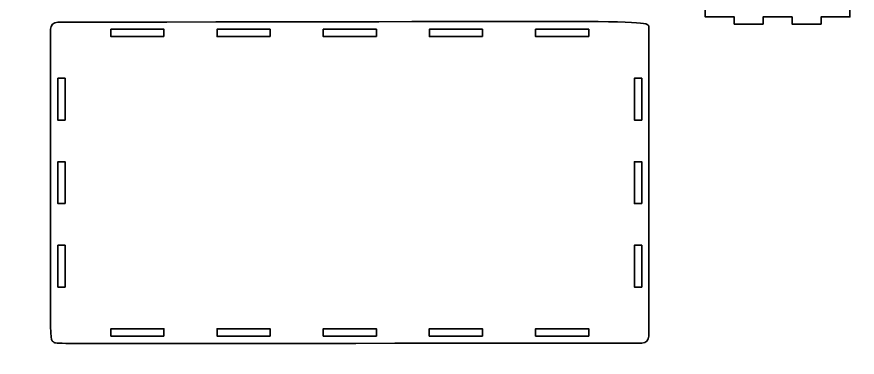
# Model space of a CAD drawing. Header units: inches. Extents: x 8 to 406, y -4 to 400.
# Drawn here: x 7.8 to 356.1, y -3.5 to 137.4 of the extents above; entities that cross this region are included whole.
import ezdxf

# ---------------------------------------------------------------- set-up
doc = ezdxf.new("R2010")
doc.units = ezdxf.units.IN
doc.header["$MEASUREMENT"] = 0
doc.layers.add('_U+0421_U+043B_U+043E_U+0439 1', color=7, linetype='Continuous')

msp = doc.modelspace()

# ---------------------------------------------------------------- linework, layer by layer
at = {"layer": '_U+0421_U+043B_U+043E_U+0439 1', "color": 250, "lineweight": 35, "true_color": 0x373435}
for points in [[(68.82, 129.24), (46.81, 129.24), (46.81, 132.24), (68.82, 132.24), (68.82, 129.24)], [(112.81, 129.24), (90.8, 129.24), (90.8, 132.24), (112.81, 132.24), (112.81, 129.24)], [(156.84, 129.24), (134.83, 129.24), (134.83, 132.24), (156.84, 132.24), (156.84, 129.24)], [(200.8, 129.24), (178.82, 129.24), (178.82, 132.24), (200.8, 132.24), (200.8, 129.24)], [(244.82, 129.24), (222.81, 129.24), (222.81, 132.24), (244.82, 132.24), (244.82, 129.24)], [(24.8, 111.95), (27.8, 111.95), (27.8, 94.66), (24.8, 94.66), (24.8, 111.95)], [(266.8, 94.66), (263.8, 94.66), (263.8, 111.95), (266.8, 111.95), (266.8, 94.66)], [(27.83, 60.09), (24.83, 60.09), (24.83, 77.38), (27.83, 77.38), (27.83, 60.09)], [(266.8, 60.09), (263.8, 60.09), (263.8, 77.38), (266.8, 77.38), (266.8, 60.09)], [(27.83, 25.52), (24.83, 25.52), (24.83, 42.81), (27.83, 42.81), (27.83, 25.52)], [(266.8, 25.52), (263.8, 25.52), (263.8, 42.81), (266.8, 42.81), (266.8, 25.52)], [(68.82, 5.24), (46.81, 5.24), (46.81, 8.23), (68.82, 8.23), (68.82, 5.24)], [(112.81, 5.24), (90.8, 5.24), (90.8, 8.23), (112.81, 8.23), (112.81, 5.24)], [(156.84, 5.24), (134.83, 5.24), (134.83, 8.23), (156.84, 8.23), (156.84, 5.24)], [(200.8, 5.24), (178.78, 5.24), (178.78, 8.23), (200.8, 8.23), (200.8, 5.24)], [(244.82, 5.24), (222.81, 5.24), (222.81, 8.23), (244.82, 8.23), (244.82, 5.24)]]:
    msp.add_lwpolyline(points, dxfattribs=at)
for points, knots in [([(356.09, 223.81), (356.09, 223.81), (356.09, 241.09), (356.09, 241.09), (356.09, 241.09), (353.1, 241.09), (353.1, 241.09), (353.1, 241.09), (353.1, 258.38), (353.1, 258.38), (353.1, 258.38), (341.1, 258.38), (341.1, 258.38), (341.1, 258.38), (341.1, 261.38), (341.1, 261.38), (341.1, 261.38), (329.11, 261.38), (329.11, 261.38), (329.11, 261.38), (329.11, 258.38), (329.11, 258.38), (329.11, 258.38), (317.11, 258.38), (317.11, 258.38), (317.11, 258.38), (317.11, 261.41), (317.11, 261.41), (317.11, 261.41), (305.12, 261.41), (305.12, 261.41), (305.12, 261.41), (305.12, 258.41), (305.12, 258.41), (305.12, 258.41), (293.12, 258.41), (293.12, 258.41), (293.12, 258.41), (293.12, 241.13), (293.12, 241.13), (293.12, 241.13), (289.17, 241.13), (289.17, 241.13), (288.68, 241.13), (288.26, 240.77), (288.18, 240.28), (287.92, 238.73), (286.08, 228.85), (285.3, 219.23), (285.3, 219.23), (285.3, 219.23), (285.3, 219.23), (285.29, 219.22), (285.26, 218.83), (285.26, 218.83), (285.25, 218.7), (285.24, 218.56), (285.24, 218.41), (285.24, 218.41), (285.09, 217.18), (285.64, 215.22), (291.53, 196.83), (285.55, 184.1), (285.19, 182.04), (284.69, 178.71), (286.75, 163.76), (287.14, 161.54), (287.14, 161.54), (288.18, 155.51), (288.18, 155.51), (288.26, 155.01), (288.68, 154.66), (289.17, 154.66), (289.17, 154.66), (293.12, 154.66), (293.12, 154.66), (293.12, 154.66), (293.12, 137.38), (293.12, 137.38), (293.12, 137.38), (305.12, 137.38), (305.12, 137.38), (305.12, 137.38), (305.12, 134.38), (305.12, 134.38), (305.12, 134.38), (317.11, 134.38), (317.11, 134.38), (317.11, 134.38), (317.11, 137.38), (317.11, 137.38), (317.11, 137.38), (329.11, 137.38), (329.11, 137.38), (329.11, 137.38), (329.11, 134.38), (329.11, 134.38), (329.11, 134.38), (341.1, 134.38), (341.1, 134.38), (341.1, 134.38), (341.1, 137.38), (341.1, 137.38), (341.1, 137.38), (353.1, 137.38), (353.1, 137.38), (353.1, 137.38), (353.1, 154.66), (353.1, 154.66), (353.1, 154.66), (356.09, 154.66), (356.09, 154.66), (356.09, 154.66), (356.09, 171.95), (356.09, 171.95), (356.09, 171.95), (353.1, 171.95), (353.1, 171.95), (353.1, 171.95), (353.1, 189.23), (353.1, 189.23), (353.1, 189.23), (356.09, 189.23), (356.09, 189.23), (356.09, 189.23), (356.09, 206.52), (356.09, 206.52), (356.09, 206.52), (353.1, 206.52), (353.1, 206.52), (353.1, 206.52), (353.1, 223.81), (353.1, 223.81), (353.1, 223.81), (356.09, 223.81), (356.09, 223.81), (356.09, 223.81), (356.09, 223.81), (356.09, 223.81)], [0, 0, 0, 0, 1, 1, 1, 2, 2, 2, 3, 3, 3, 4, 4, 4, 5, 5, 5, 6, 6, 6, 7, 7, 7, 8, 8, 8, 9, 9, 9, 10, 10, 10, 11, 11, 11, 12, 12, 12, 13, 13, 13, 14, 14, 14, 15, 15, 15, 16, 16, 16, 17, 17, 17, 18, 18, 18, 19, 19, 19, 20, 20, 20, 21, 21, 21, 22, 22, 22, 23, 23, 23, 24, 24, 24, 25, 25, 25, 26, 26, 26, 27, 27, 27, 28, 28, 28, 29, 29, 29, 30, 30, 30, 31, 31, 31, 32, 32, 32, 33, 33, 33, 34, 34, 34, 35, 35, 35, 36, 36, 36, 37, 37, 37, 38, 38, 38, 39, 39, 39, 40, 40, 40, 41, 41, 41, 42, 42, 42, 43, 43, 43, 44, 44, 44, 45, 45, 45, 46, 46, 46, 46]), ([(24.8, 135.23), (22.94, 135.06), (21.96, 133.99), (21.8, 132.24), (21.8, -3.53), (21.28, 4.34), (22.96, 2.87), (24.73, 1.7), (7.82, 2.24), (266.8, 2.24), (268.66, 2.41), (269.64, 3.49), (269.8, 5.24), (269.8, 5.24), (269.8, 132.24), (269.8, 132.24), (269.38, 136.83), (282.1, 135.23), (24.8, 135.23)], [0, 0, 0, 0, 1, 1, 1, 2, 2, 2, 3, 3, 3, 4, 4, 4, 5, 5, 5, 6, 6, 6, 6])]:
    msp.add_open_spline(points, degree=3, knots=knots, dxfattribs=at)

doc.saveas('drawing.dxf')
